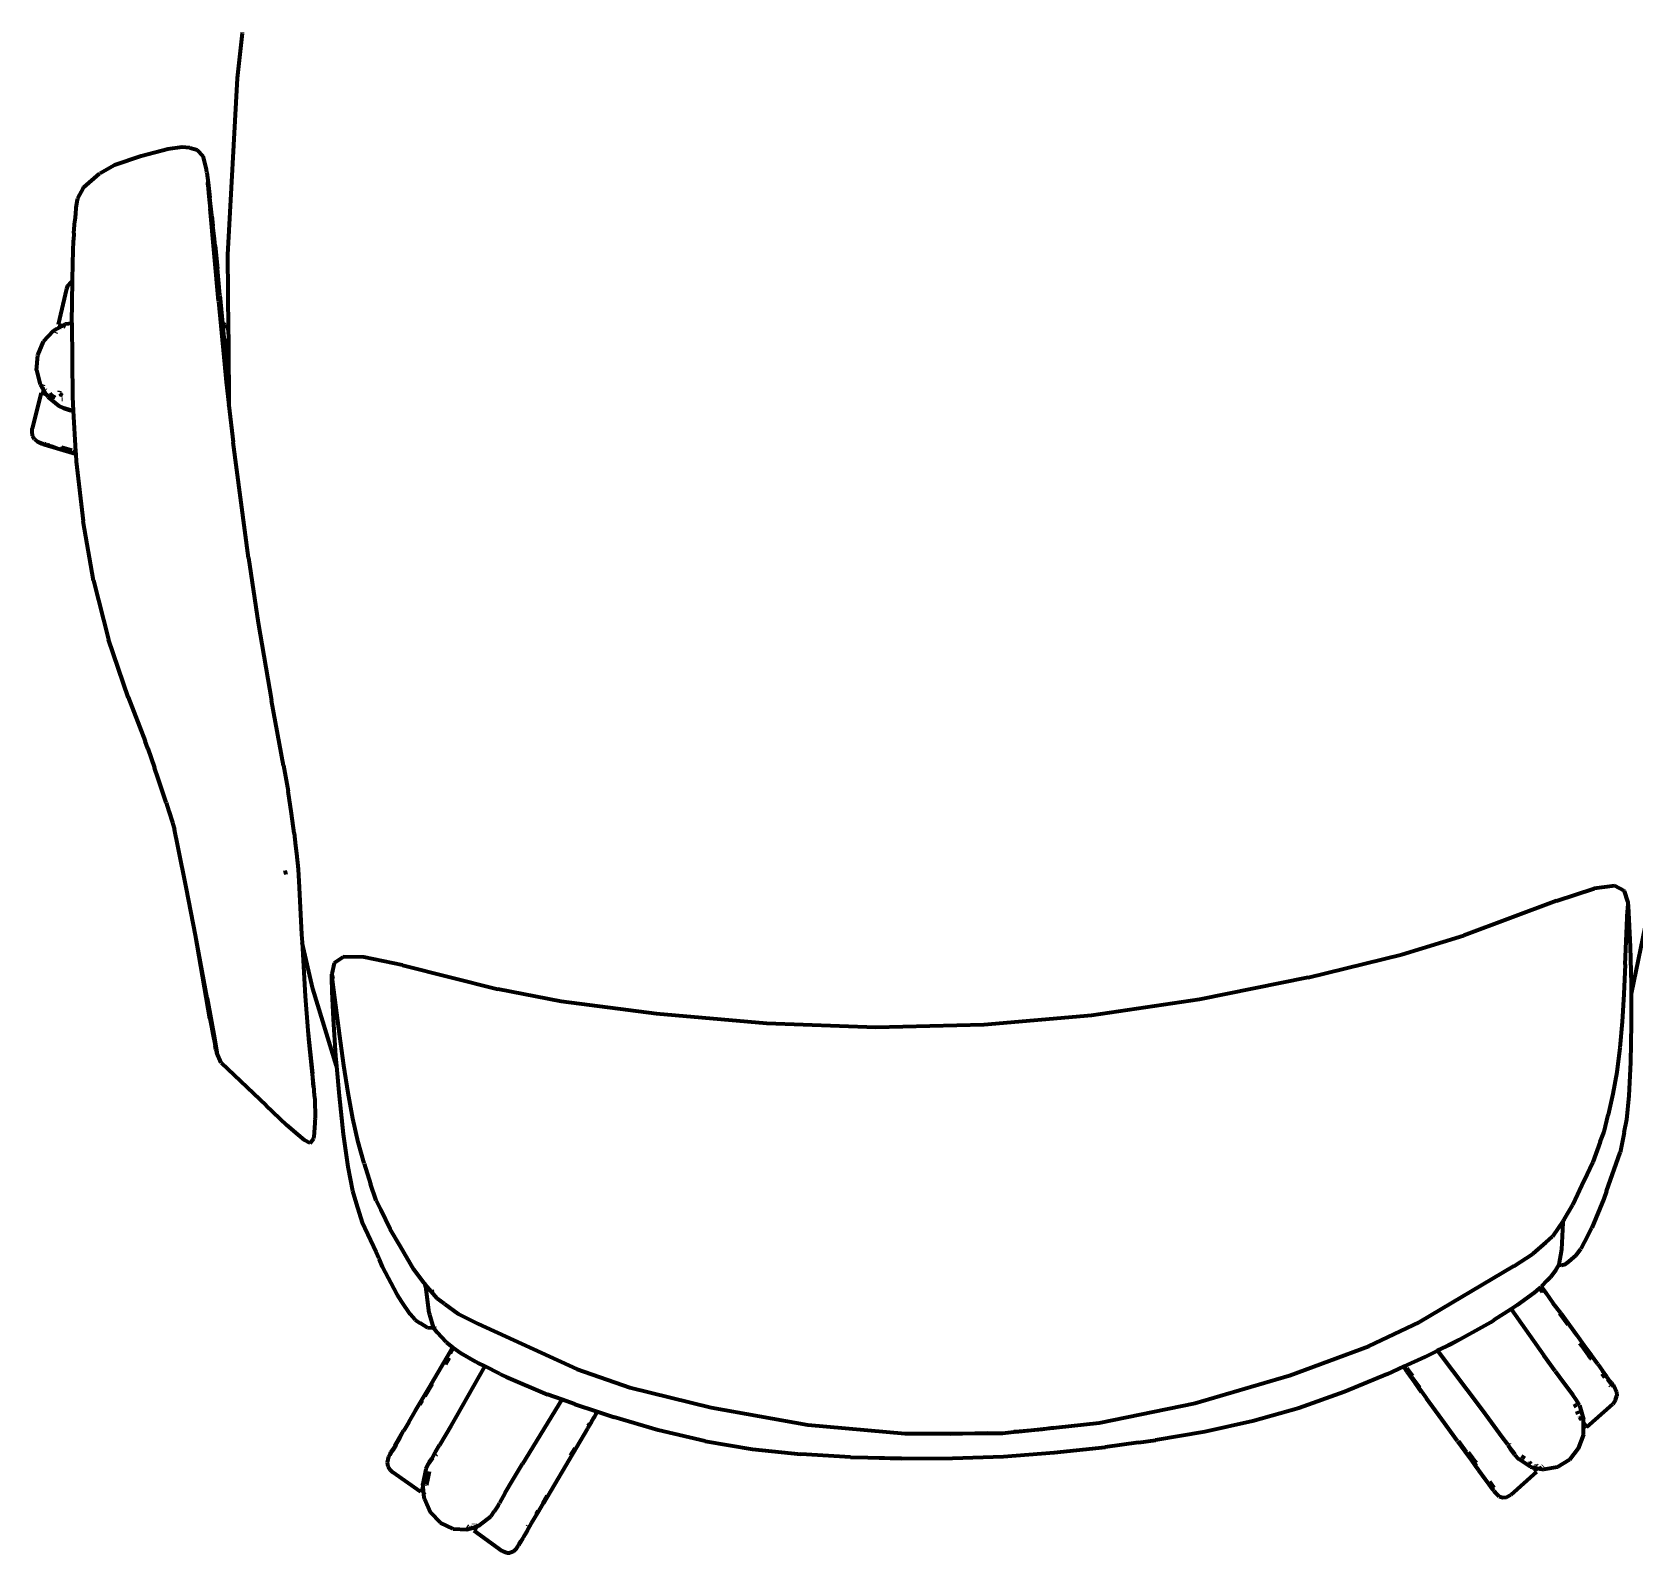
# Model space of a CAD drawing. Header units: millimetres. Extents: x 4307 to 31003, y 2809 to 20009.
# Drawn here: x 11268 to 11818, y 7918 to 8440 of the extents above; entities that cross this region are included whole.
import ezdxf

# ---------------------------------------------------------------- set-up
doc = ezdxf.new("R2010")
doc.units = ezdxf.units.MM
doc.layers.add('ProfileEdges', color=7, linetype='Continuous')

msp = doc.modelspace()

# ---------------------------------------------------------------- linework, layer by layer
at = {"layer": 'ProfileEdges', "lineweight": 211}
for p, q in [((11340.43, 8439.77), (11338.75, 8424.23)), ((11340.47, 8440.11), (11340.45, 8439.92)), ((11338.75, 8424.23), (11335.47, 8363.68)), ((11314.95, 8399.87), (11305.85, 8397.46)), ((11319.84, 8400.63), (11314.95, 8399.87)), ((11322.53, 8400.34), (11319.84, 8400.63)), ((11322.53, 8400.34), (11325.05, 8399.64)), ((11325.05, 8399.64), (11327.05, 8397.52)), ((11296.7, 8394.38), (11291.65, 8391.6)), ((11305.85, 8397.46), (11296.7, 8394.38)), ((11328.2, 8393), (11327.05, 8397.52)), ((11286.19, 8386.84), (11291.54, 8391.51)), ((11291.54, 8391.51), (11291.65, 8391.6)), ((11328.35, 8391.84), (11328.2, 8393)), ((11328.35, 8391.84), (11328.78, 8388.35)), ((11328.64, 8388.47), (11328.61, 8387.93)), ((11328.67, 8387.68), (11328.64, 8388.47)), ((11328.78, 8388.35), (11329.39, 8383.23)), ((11284.01, 8382.94), (11283.78, 8382.01)), ((11285.94, 8386.55), (11284.01, 8382.94)), ((11285.94, 8386.55), (11286.19, 8386.84)), ((11328.67, 8387.68), (11329.03, 8383.82)), ((11329.03, 8383.82), (11329.46, 8379.43)), ((11330.08, 8377.16), (11329.39, 8383.23)), ((11283.24, 8377.76), (11283.05, 8375.29)), ((11283.45, 8379.78), (11283.24, 8377.76)), ((11283.78, 8382.01), (11283.45, 8379.78)), ((11332.32, 8347.72), (11329.46, 8379.43)), ((11330.08, 8377.16), (11330.45, 8373.55)), ((11282.7, 8371.03), (11283.05, 8375.29)), ((11330.83, 8370.08), (11330.45, 8373.55)), ((11282.38, 8360.9), (11282.54, 8368.63)), ((11282.7, 8371.03), (11282.54, 8368.63)), ((11331.18, 8366.71), (11330.83, 8370.08)), ((11331.18, 8366.71), (11331.98, 8358.79)), ((11282.28, 8354.69), (11282.38, 8360.9)), ((11335.47, 8363.68), (11335.71, 8337.61)), ((11332.84, 8349.8), (11331.98, 8358.79)), ((11280.16, 8352.03), (11277.28, 8339.78)), ((11280.59, 8353), (11280.16, 8352.03)), ((11280.59, 8353), (11281.92, 8354.54)), ((11282.28, 8354.69), (11281.92, 8354.54)), ((11282.06, 8340.29), (11282.28, 8354.69)), ((11332.84, 8349.8), (11333.7, 8340.22)), ((11332.32, 8347.72), (11334.41, 8326.23)), ((11276.88, 8338.43), (11276.81, 8338.12)), ((11277.19, 8338.34), (11276.81, 8338.12)), ((11277.19, 8338.34), (11276.88, 8338.43)), ((11278.93, 8339.29), (11277.19, 8338.34)), ((11277.31, 8338.3), (11277.19, 8338.34)), ((11277.28, 8339.78), (11278.93, 8339.29)), ((11279.9, 8339.82), (11278.93, 8339.29)), ((11278.93, 8339.29), (11279.02, 8339.26)), ((11279.51, 8339.12), (11279.85, 8339.02)), ((11282.07, 8340.03), (11279.9, 8339.82)), ((11282.06, 8340.29), (11282.07, 8340.03)), ((11282.07, 8340.03), (11282.22, 8314.86)), ((11334.61, 8339.61), (11333.7, 8340.22)), ((11333.7, 8340.22), (11333.77, 8339.73)), ((11333.77, 8339.73), (11334.63, 8330.74)), ((11334.61, 8339.61), (11335.42, 8338.56)), ((11335.42, 8338.56), (11335.71, 8337.61)), ((11270.3, 8329.24), (11272.29, 8333.95)), ((11275.63, 8337.48), (11272.29, 8333.95)), ((11276.81, 8338.12), (11275.63, 8337.48)), ((11276.55, 8337.12), (11276.46, 8336.76)), ((11276.81, 8338.12), (11276.77, 8337.99)), ((11278.55, 8337.93), (11278.61, 8337.91)), ((11335.73, 8335.16), (11334.63, 8330.74)), ((11335.71, 8337.61), (11335.73, 8335.16)), ((11335.73, 8335.16), (11335.81, 8325.84)), ((11269.87, 8324.06), (11270.3, 8329.24)), ((11334.43, 8329.92), (11334.39, 8329.79)), ((11334.63, 8330.74), (11334.74, 8329.56)), ((11334.74, 8329.56), (11335.13, 8326.03)), ((11269.87, 8324.06), (11271.15, 8319.15)), ((11334.54, 8326.19), (11334.41, 8326.23)), ((11334.41, 8326.23), (11335.01, 8320.08)), ((11335.13, 8326.03), (11335.01, 8326.06)), ((11335.13, 8326.03), (11335.75, 8320.26)), ((11335.81, 8325.84), (11335.13, 8326.03)), ((11335.81, 8325.84), (11335.87, 8319.19)), ((11271.15, 8319.15), (11271.88, 8317.95)), ((11271.88, 8317.95), (11271.8, 8317.63)), ((11271.8, 8317.63), (11272.14, 8317.52)), ((11271.96, 8318.28), (11271.88, 8317.95)), ((11271.88, 8317.95), (11272.14, 8317.52)), ((11272.17, 8319.14), (11272.08, 8318.76)), ((11272.14, 8317.52), (11272.23, 8317.5)), ((11272.14, 8317.52), (11273.2, 8315.74)), ((11272.65, 8317.37), (11272.23, 8317.5)), ((11273.11, 8317.23), (11272.95, 8317.28)), ((11277.74, 8316.94), (11277.64, 8316.55)), ((11335.01, 8320.08), (11335.94, 8312.18)), ((11335.75, 8320.26), (11335.87, 8319.19)), ((11335.87, 8319.19), (11335.94, 8312.18)), ((11271.53, 8316.24), (11268.45, 8304.05)), ((11271.95, 8316.11), (11271.53, 8316.24)), ((11273.2, 8315.74), (11271.95, 8316.11)), ((11273.2, 8315.74), (11273.24, 8315.72)), ((11273.24, 8315.72), (11273.74, 8315.58)), ((11273.24, 8315.72), (11273.75, 8314.89)), ((11273.75, 8314.89), (11277.51, 8311.84)), ((11274.25, 8315.42), (11274.31, 8315.41)), ((11274.33, 8315.39), (11274.25, 8315.42)), ((11274.46, 8316.19), (11274.72, 8315.78)), ((11274.72, 8315.78), (11275.72, 8314.96)), ((11275.25, 8315.13), (11275.18, 8315.14)), ((11275.25, 8315.13), (11275.28, 8315.1)), ((11275.28, 8315.1), (11275.33, 8315.07)), ((11275.44, 8315.03), (11275.33, 8315.07)), ((11275.33, 8315.07), (11275.45, 8315.07)), ((11275.45, 8315.07), (11275.44, 8315.03)), ((11275.45, 8315.07), (11275.72, 8314.96)), ((11275.77, 8314.94), (11275.72, 8314.96)), ((11275.77, 8314.94), (11275.81, 8314.96)), ((11275.8, 8314.93), (11275.77, 8314.94)), ((11275.92, 8314.9), (11275.8, 8314.93)), ((11275.8, 8314.93), (11276.22, 8314.6)), ((11275.92, 8314.9), (11275.81, 8314.96)), ((11275.92, 8314.9), (11276.11, 8314.84)), ((11276.16, 8314.85), (11276.11, 8314.84)), ((11279.25, 8311.02), (11277.51, 8311.84)), ((11278.24, 8315.7), (11277.85, 8316.01)), ((11277.93, 8315.8), (11278.24, 8315.7)), ((11278.24, 8315.7), (11278.3, 8315.68)), ((11278.5, 8315.63), (11278.3, 8315.68)), ((11278.8, 8315.27), (11278.3, 8315.68)), ((11278.8, 8315.54), (11278.5, 8315.63)), ((11278.55, 8314.14), (11278.79, 8314.07)), ((11279.25, 8311.02), (11281.3, 8310.34)), ((11281.75, 8310.27), (11279.25, 8311.02)), ((11282.22, 8314.86), (11282.49, 8310.05)), ((11335.94, 8311.95), (11335.94, 8312.18)), ((11335.94, 8311.95), (11337.42, 8299.39)), ((11281.3, 8310.34), (11281.75, 8310.27)), ((11282.49, 8310.05), (11281.75, 8310.27)), ((11282.49, 8310.05), (11283.29, 8296.15)), ((11268.37, 8302.97), (11268.45, 8304.05)), ((11268.57, 8301.52), (11268.37, 8302.97)), ((11269.17, 8300.34), (11268.57, 8301.52)), ((11269.17, 8300.34), (11270.19, 8299.42)), ((11272.18, 8298.64), (11270.19, 8299.42)), ((11270.19, 8299.42), (11271.61, 8298.78)), ((11272.18, 8298.64), (11271.61, 8298.78)), ((11272.1, 8299.17), (11271.94, 8298.8)), ((11272.18, 8298.64), (11273.34, 8298.36)), ((11272.69, 8298.46), (11272.18, 8298.64)), ((11272.6, 8298.83), (11272.6, 8298.91)), ((11273.11, 8298.65), (11272.6, 8298.83)), ((11276.86, 8297.21), (11272.69, 8298.46)), ((11275.02, 8297.82), (11273.34, 8298.36)), ((11273.44, 8298.54), (11274.27, 8298.29)), ((11276.86, 8297.21), (11275.02, 8297.82)), ((11283.34, 8295.28), (11276.86, 8297.21)), ((11278.18, 8297.12), (11278.11, 8297.14)), ((11281.43, 8296.15), (11278.18, 8297.12)), ((11282.09, 8296.5), (11278.62, 8297.54)), ((11282.31, 8296.44), (11282.75, 8296.31)), ((11282.79, 8296.3), (11282.75, 8296.31)), ((11283.29, 8296.15), (11282.79, 8296.3)), ((11283.29, 8296.15), (11283.34, 8295.28)), ((11283.34, 8295.28), (11283.48, 8292.72)), ((11342.66, 8259.7), (11337.42, 8299.39)), ((11283.48, 8292.72), (11285.89, 8272.25)), ((11289.5, 8251.84), (11285.89, 8272.25)), ((11342.66, 8259.7), (11345.96, 8237.35)), ((11289.5, 8251.84), (11294.56, 8231.66)), ((11345.96, 8237.35), (11350.58, 8210.69)), ((11301.31, 8211.85), (11294.56, 8231.66)), ((11301.31, 8211.85), (11307.18, 8196.69)), ((11354.64, 8188.39), (11350.58, 8210.69)), ((11308.07, 8194.22), (11307.18, 8196.69)), ((11308.07, 8194.22), (11310.42, 8187.56)), ((11311.68, 8183.86), (11310.42, 8187.56)), ((11354.64, 8188.39), (11356.21, 8179.59)), ((11313.39, 8178.75), (11311.68, 8183.86)), ((11357.36, 8171.9), (11356.21, 8179.59)), ((11314.42, 8175.62), (11313.39, 8178.75)), ((11314.42, 8175.62), (11315.34, 8172.71)), ((11315.34, 8172.71), (11316.55, 8168.78)), ((11316.55, 8168.78), (11317.24, 8166.44)), ((11358.28, 8165.19), (11357.36, 8171.9)), ((11318.43, 8160.78), (11317.24, 8166.44)), ((11358.28, 8165.19), (11358.82, 8160.8)), ((11321.38, 8146.04), (11318.43, 8160.78)), ((11358.82, 8160.8), (11359.13, 8158.18)), ((11359.13, 8158.18), (11359.72, 8152.78)), ((11355.53, 8150.92), (11355.21, 8152.3)), ((11359.72, 8152.78), (11360.07, 8146.55)), ((11324.48, 8130.1), (11321.38, 8146.04)), ((11360.07, 8146.55), (11360.87, 8130.33)), ((11791.47, 8141.92), (11804.44, 8146.18)), ((11811.53, 8147.08), (11804.44, 8146.18)), ((11814.71, 8145.34), (11811.53, 8147.08)), ((11791.47, 8141.92), (11759.67, 8130.05)), ((11814.8, 8145.18), (11814.71, 8145.34)), ((11815.93, 8141.66), (11814.8, 8145.18)), ((11815.93, 8141.66), (11815.79, 8138.68)), ((11816.02, 8141.47), (11815.93, 8141.66)), ((11816.17, 8140.14), (11816.02, 8141.47)), ((11815.06, 8120.01), (11815.79, 8138.68)), ((11816.43, 8135.68), (11816.17, 8140.14)), ((11816.85, 8126.13), (11816.43, 8135.68)), ((11817.2, 8109.96), (11822.8, 8137.21)), ((11325.08, 8127.01), (11324.48, 8130.1)), ((11329.43, 8101.56), (11324.48, 8130.1)), ((11360.87, 8130.33), (11361.03, 8127.56)), ((11738.42, 8123.49), (11759.67, 8130.05)), ((11328.5, 8108.52), (11325.08, 8127.01)), ((11364.77, 8111.66), (11361.03, 8127.56)), ((11361.03, 8127.56), (11362.09, 8109.22)), ((11817.19, 8113.47), (11816.85, 8126.13)), ((11372.01, 8120.48), (11371.21, 8116.86)), ((11372.08, 8120.66), (11372.01, 8120.48)), ((11372.08, 8120.66), (11375.09, 8122.74)), ((11382.23, 8122.63), (11375.09, 8122.74)), ((11395.52, 8119.84), (11382.23, 8122.63)), ((11395.52, 8119.84), (11428.24, 8111.57)), ((11706.29, 8115.59), (11738.42, 8123.49)), ((11815.06, 8120.01), (11814.61, 8109.92)), ((11371.14, 8116.66), (11371.1, 8115.32)), ((11371.1, 8115.32), (11371.25, 8110.85)), ((11371.21, 8116.86), (11371.14, 8116.66)), ((11371.7, 8115.14), (11371.21, 8116.86)), ((11371.62, 8113.91), (11371.21, 8116.86)), ((11374.04, 8095.42), (11371.62, 8113.91)), ((11706.29, 8115.59), (11668.93, 8108.07)), ((11817.2, 8109.96), (11817.19, 8113.47)), ((11328.5, 8108.52), (11330.97, 8094.77)), ((11362.09, 8109.22), (11363.04, 8097.39)), ((11372.82, 8085.18), (11364.77, 8111.66)), ((11371.25, 8110.85), (11371.71, 8101.3)), ((11449.98, 8107.4), (11428.24, 8111.57)), ((11482.66, 8103.12), (11449.98, 8107.4)), ((11668.93, 8108.07), (11631.88, 8102.61)), ((11814.61, 8109.92), (11814.03, 8100.36)), ((11817.24, 8099.72), (11817.2, 8109.96)), ((11520.52, 8099.79), (11482.66, 8103.12)), ((11631.88, 8102.61), (11594.93, 8099.37)), ((11329.43, 8101.56), (11329.91, 8098.72)), ((11329.91, 8098.72), (11330.4, 8096.2)), ((11363.04, 8097.39), (11363.35, 8093.44)), ((11363.04, 8097.39), (11364.6, 8082.52)), ((11371.71, 8101.3), (11372.52, 8088.67)), ((11557.88, 8098.49), (11520.52, 8099.79)), ((11594.93, 8099.37), (11557.88, 8098.49)), ((11814.03, 8100.36), (11813.24, 8091.42)), ((11816.99, 8086.42), (11817.24, 8099.72)), ((11330.4, 8096.2), (11331.21, 8092.23)), ((11330.97, 8094.77), (11331.81, 8090.01)), ((11331.49, 8090.93), (11331.21, 8092.23)), ((11331.49, 8090.93), (11331.8, 8089.72)), ((11363.35, 8093.44), (11364.85, 8079.09)), ((11375.41, 8085.43), (11374.04, 8095.42)), ((11813.24, 8091.42), (11812.19, 8083.15)), ((11333.31, 8086.36), (11331.8, 8089.72)), ((11333.31, 8086.36), (11348.75, 8071.67)), ((11372.52, 8088.67), (11372.82, 8085.18)), ((11376.86, 8075.97), (11375.41, 8085.43)), ((11816.4, 8075.14), (11816.99, 8086.42)), ((11364.74, 8081.04), (11364.6, 8082.52)), ((11365, 8077.92), (11364.74, 8081.04)), ((11372.82, 8085.18), (11373.72, 8074.98)), ((11812.19, 8083.15), (11810.83, 8075.62)), ((11364.85, 8079.09), (11364.85, 8079.04)), ((11364.85, 8079.04), (11365, 8077.92)), ((11364.91, 8076.87), (11365.09, 8076.59)), ((11365, 8077.92), (11365.06, 8077.22)), ((11365.06, 8077.22), (11365.07, 8077.1)), ((11365.07, 8077.1), (11365.09, 8076.59)), ((11365.09, 8076.59), (11365.32, 8074.14)), ((11373.72, 8074.98), (11375.18, 8061.78)), ((11378.45, 8067.17), (11376.86, 8075.97)), ((11810.83, 8075.62), (11809.23, 8068.52)), ((11815.61, 8066.82), (11816.4, 8075.14)), ((11355.85, 8064.95), (11348.75, 8071.67)), ((11365.32, 8074.14), (11365.36, 8074.05)), ((11365.36, 8074.05), (11365.49, 8067.18)), ((11359.67, 8061.57), (11355.85, 8064.95)), ((11365.39, 8065.69), (11365.07, 8060.77)), ((11365.46, 8066.88), (11365.39, 8065.69)), ((11365.49, 8067.18), (11365.46, 8066.88)), ((11380.25, 8059.06), (11378.45, 8067.17)), ((11807.78, 8062.61), (11809.23, 8068.52)), ((11814.73, 8062.39), (11815.61, 8066.82)), ((11361.84, 8059.75), (11359.67, 8061.57)), ((11363.75, 8058.7), (11361.84, 8059.75)), ((11363.75, 8058.7), (11365.08, 8060.33)), ((11365.08, 8060.33), (11365.07, 8060.77)), ((11375.18, 8061.78), (11376.78, 8050.62)), ((11382.29, 8051.72), (11380.25, 8059.06)), ((11806.5, 8059.17), (11803.93, 8052.24)), ((11806.5, 8059.17), (11807.78, 8062.61)), ((11814.73, 8062.39), (11813.28, 8055.58)), ((11808.59, 8042.29), (11813.28, 8055.58)), ((11376.78, 8050.62), (11378.33, 8042.43)), ((11382.29, 8051.72), (11384.53, 8044.83)), ((11801, 8045.89), (11803.93, 8052.24)), ((11378.33, 8042.43), (11379.61, 8038.12)), ((11386.5, 8039.12), (11384.53, 8044.83)), ((11801, 8045.89), (11797.07, 8037.61)), ((11808.59, 8042.29), (11807.69, 8039.61)), ((11379.61, 8038.12), (11381.67, 8031.51)), ((11386.5, 8039.12), (11388.09, 8035.83)), ((11391.28, 8029.23), (11388.09, 8035.83)), ((11794.05, 8032.55), (11797.07, 8037.61)), ((11807.69, 8039.61), (11803.6, 8029.65)), ((11386.4, 8021.37), (11381.67, 8031.51)), ((11793.71, 8032.05), (11790.12, 8026.74)), ((11793.3, 8022.19), (11793.71, 8031.37)), ((11794.05, 8032.55), (11793.71, 8032.05)), ((11793.71, 8031.37), (11793.71, 8032.05)), ((11394.77, 8023.23), (11391.28, 8029.23)), ((11787.78, 8024.61), (11790.12, 8026.74)), ((11802.28, 8027), (11799.81, 8022.51)), ((11802.28, 8027), (11803.6, 8029.65)), ((11386.4, 8021.37), (11387.34, 8019.25)), ((11387.34, 8019.25), (11387.54, 8018.81)), ((11399.43, 8015.43), (11394.77, 8023.23)), ((11776.85, 8016.5), (11783.34, 8020.75)), ((11787.78, 8024.61), (11783.34, 8020.75)), ((11792.39, 8017.1), (11793.3, 8022.19)), ((11796.63, 8018.97), (11798.19, 8020.34)), ((11798.19, 8020.34), (11799.81, 8022.51)), ((11388.68, 8016.24), (11387.54, 8018.81)), ((11393.66, 8006.78), (11388.68, 8016.24)), ((11402.9, 8010.74), (11399.43, 8015.43)), ((11776.85, 8016.5), (11744.5, 7997.34)), ((11791.19, 8015.13), (11789.44, 8012.77)), ((11791.19, 8015.13), (11792.23, 8016.87)), ((11792.23, 8016.87), (11792.19, 8016.88)), ((11792.23, 8016.87), (11792.39, 8017.1)), ((11792.25, 8016.87), (11792.23, 8016.87)), ((11792.6, 8016.83), (11792.25, 8016.87)), ((11793.15, 8016.71), (11792.6, 8016.83)), ((11794.31, 8017.09), (11793.15, 8016.71)), ((11794.31, 8017.09), (11795.68, 8018.08)), ((11795.68, 8018.08), (11796.63, 8018.97)), ((11403.27, 8010.35), (11402.9, 8010.74)), ((11403.27, 8010.35), (11403.26, 8010.46)), ((11403.28, 8010.28), (11403.27, 8010.35)), ((11403.35, 8009.6), (11403.28, 8010.28)), ((11407.34, 8005.39), (11403.28, 8010.28)), ((11403.35, 8009.6), (11404.58, 8000.51)), ((11405.78, 8007.77), (11405.72, 8008.37)), ((11783.84, 8007.36), (11785.67, 8008.96)), ((11785.67, 8008.96), (11786.05, 8009.3)), ((11785.67, 8008.96), (11786.56, 8007.74)), ((11786.05, 8009.3), (11786.24, 8009.49)), ((11787.21, 8007.71), (11786.05, 8009.3)), ((11786.24, 8009.49), (11786.37, 8009.57)), ((11786.24, 8009.49), (11787.82, 8007.34)), ((11788.31, 8011.55), (11786.37, 8009.57)), ((11788.31, 8011.55), (11789.44, 8012.77)), ((11395.22, 8004.29), (11393.66, 8006.78)), ((11398.08, 8000.1), (11395.22, 8004.29)), ((11409.86, 8003.54), (11407.34, 8005.39)), ((11409.86, 8003.54), (11414.63, 8000.19)), ((11777.99, 8003.14), (11775.92, 8001.81)), ((11783.84, 8007.36), (11777.99, 8003.14)), ((11787.82, 8007.34), (11790.38, 8003.72)), ((11792.92, 8000.34), (11790.38, 8003.72)), ((11399.89, 7998.13), (11398.08, 8000.1)), ((11399.89, 7998.13), (11401.57, 7996.94)), ((11404.58, 8000.51), (11404.7, 7999.92)), ((11404.7, 7999.92), (11405.96, 7995.54)), ((11414.63, 8000.19), (11421.47, 7996.68)), ((11727.1, 7989.06), (11744.5, 7997.34)), ((11755.37, 7989.76), (11768.98, 7997.35)), ((11768.98, 7997.35), (11769.97, 7997.97)), ((11775.92, 8001.81), (11769.97, 7997.97)), ((11775.92, 8001.81), (11787.11, 7985.85)), ((11795.42, 7996.44), (11792.59, 8000.33)), ((11792.92, 8000.34), (11798.34, 7992.9)), ((11404.04, 7995.33), (11401.57, 7996.94)), ((11405.77, 7995.25), (11404.04, 7995.33)), ((11406.11, 7995.34), (11405.77, 7995.25)), ((11406.11, 7995.34), (11405.96, 7995.54)), ((11406.18, 7995.34), (11406.11, 7995.34)), ((11407.33, 7993.72), (11406.11, 7995.34)), ((11407.07, 7995.21), (11406.93, 7995.23)), ((11410.52, 7990.48), (11407.33, 7993.72)), ((11421.47, 7996.68), (11455.4, 7981.22)), ((11798.34, 7992.9), (11800.8, 7989.44)), ((11404.59, 7974.81), (11412.76, 7988.66)), ((11410.52, 7990.48), (11412.63, 7988.73)), ((11411.92, 7986.71), (11412.97, 7988.49)), ((11412.63, 7988.73), (11412.76, 7988.66)), ((11412.76, 7988.66), (11412.97, 7988.49)), ((11412.97, 7988.49), (11415.35, 7986.81)), ((11415.35, 7986.81), (11420.52, 7983.85)), ((11699.88, 7979.02), (11727.1, 7989.06)), ((11746.37, 7985.39), (11749.81, 7987.15)), ((11749.81, 7987.15), (11750.63, 7987.53)), ((11750.63, 7987.53), (11758.1, 7991.39)), ((11750.63, 7987.53), (11755.37, 7989.76)), ((11766.1, 7967.1), (11750.63, 7987.53)), ((11799.39, 7990.14), (11800.13, 7989.13)), ((11800.22, 7989.01), (11800.13, 7989.13)), ((11800.22, 7989.01), (11802.48, 7985.91)), ((11800.8, 7989.44), (11803.44, 7985.9)), ((11409.7, 7982.95), (11410.37, 7984.07)), ((11411.51, 7985.03), (11410.27, 7982.93)), ((11410.37, 7984.07), (11410.49, 7984.28)), ((11423.73, 7982.17), (11414.05, 7965.05)), ((11420.52, 7983.85), (11420.55, 7983.84)), ((11420.55, 7983.84), (11421.55, 7983.26)), ((11423.73, 7982.17), (11421.55, 7983.26)), ((11428.93, 7979.56), (11423.73, 7982.17)), ((11455.4, 7981.22), (11473.47, 7974.92)), ((11739, 7982.04), (11733.38, 7979.48)), ((11739.03, 7982.05), (11739, 7982.04)), ((11739, 7982.04), (11739.55, 7981.12)), ((11746.37, 7985.39), (11739.03, 7982.05)), ((11739.03, 7982.05), (11739.55, 7981.12)), ((11739.55, 7981.12), (11739.69, 7981.18)), ((11739.55, 7981.12), (11739.78, 7980.8)), ((11739.83, 7980.77), (11739.78, 7980.8)), ((11739.83, 7980.77), (11740.1, 7980.32)), ((11740.05, 7981.35), (11740.24, 7981.44)), ((11740.24, 7981.44), (11740.47, 7981.12)), ((11740.5, 7981.08), (11740.29, 7980.92)), ((11740.5, 7981.08), (11740.47, 7981.12)), ((11742.16, 7978.8), (11740.5, 7981.08)), ((11791.02, 7980.48), (11787.11, 7985.85)), ((11802.61, 7985.73), (11802.48, 7985.91)), ((11803.3, 7984.79), (11802.61, 7985.73)), ((11803.3, 7984.79), (11803.32, 7984.75)), ((11803.45, 7984.57), (11803.32, 7984.75)), ((11805.67, 7982.84), (11803.44, 7985.9)), ((11805.67, 7982.84), (11807.3, 7980.57)), ((11405.68, 7976.12), (11403.18, 7971.88)), ((11428.93, 7979.56), (11430, 7979.01)), ((11431.05, 7978.5), (11430, 7979.01)), ((11431.05, 7978.5), (11445.27, 7972.47)), ((11667.49, 7969.51), (11699.88, 7979.02)), ((11733.38, 7979.48), (11718.7, 7973.42)), ((11740.1, 7980.32), (11742.81, 7976.6)), ((11741.79, 7978.45), (11744.43, 7974.84)), ((11742.81, 7976.6), (11744.57, 7974.27)), ((11745.2, 7973.32), (11742.81, 7976.6)), ((11791.02, 7980.48), (11793.89, 7976.57)), ((11793.89, 7976.57), (11797.11, 7972.35)), ((11807.92, 7978.45), (11807.1, 7979.57)), ((11808.72, 7978.51), (11807.3, 7980.57)), ((11808.11, 7978.18), (11807.92, 7978.45)), ((11809.89, 7976.96), (11808.72, 7978.51)), ((11809.77, 7976.76), (11809.13, 7977.64)), ((11810.19, 7976.11), (11809.77, 7976.76)), ((11809.89, 7976.96), (11810.32, 7976.48)), ((11810.19, 7976.11), (11809.92, 7975.7)), ((11810.17, 7975.36), (11809.94, 7975.67)), ((11810.81, 7975.71), (11810.17, 7975.36)), ((11810.32, 7976.48), (11810.68, 7975.95)), ((11810.68, 7975.95), (11811.02, 7975.51)), ((11810.81, 7975.71), (11811.02, 7975.51)), ((11811.02, 7975.51), (11811.26, 7975.18)), ((11399.89, 7966.73), (11404.59, 7974.81)), ((11401.5, 7969.03), (11402.33, 7970.44)), ((11450.16, 7970.72), (11436.66, 7948.73)), ((11450.16, 7970.72), (11445.27, 7972.47)), ((11450.21, 7970.8), (11450.16, 7970.72)), ((11454.63, 7969.11), (11450.16, 7970.72)), ((11473.47, 7974.92), (11501.46, 7967.96)), ((11718.7, 7973.42), (11703.05, 7967.82)), ((11744.57, 7974.27), (11746.84, 7971.15)), ((11752.07, 7963.9), (11746.84, 7971.15)), ((11798.33, 7970.57), (11797.11, 7972.35)), ((11799.31, 7968.78), (11798.33, 7970.57)), ((11811.77, 7970.66), (11810.78, 7969.19)), ((11811.26, 7975.18), (11812.05, 7973.36)), ((11811.77, 7970.66), (11812.15, 7971.98)), ((11812.05, 7973.36), (11812.15, 7971.98)), ((11397.69, 7963.01), (11399.89, 7966.73)), ((11414.05, 7965.05), (11412.14, 7961.79)), ((11454.63, 7969.11), (11462.29, 7966.59)), ((11460.32, 7963.07), (11461.33, 7964.77)), ((11461.33, 7964.77), (11460.95, 7964.24)), ((11461.33, 7964.77), (11461.94, 7965.81)), ((11461.75, 7965.6), (11461.5, 7965.7)), ((11461.93, 7965.96), (11461.75, 7965.6)), ((11461.94, 7965.81), (11462.29, 7966.59)), ((11462.29, 7966.59), (11468.09, 7964.69)), ((11483.24, 7960.29), (11468.09, 7964.69)), ((11501.46, 7967.96), (11534.54, 7962.1)), ((11634.58, 7962.79), (11667.49, 7969.51)), ((11703.05, 7967.82), (11687.15, 7963.3)), ((11768.31, 7964.1), (11766.1, 7967.1)), ((11798.1, 7968.23), (11797.6, 7969.11)), ((11798.18, 7967.97), (11798.1, 7968.23)), ((11798.88, 7965.71), (11798.57, 7966.71)), ((11799.31, 7968.78), (11800.78, 7964.01)), ((11799.35, 7964.76), (11799.41, 7964.65)), ((11799.44, 7964.59), (11799.41, 7964.65)), ((11799.45, 7964.63), (11799.41, 7964.65)), ((11799.42, 7964.62), (11799.44, 7964.59)), ((11799.44, 7964.59), (11799.45, 7964.63)), ((11799.44, 7964.59), (11800, 7963.82)), ((11799.99, 7963.84), (11799.44, 7964.59)), ((11801.87, 7961.31), (11810.78, 7969.19)), ((11392.82, 7954.84), (11395.85, 7959.98)), ((11394.54, 7957.58), (11395.85, 7959.98)), ((11396.25, 7960.67), (11395.85, 7959.98)), ((11397.69, 7963.01), (11396.25, 7960.67)), ((11412.14, 7961.79), (11408.15, 7955.06)), ((11458.96, 7960.77), (11443.89, 7935.21)), ((11459, 7960.91), (11458.96, 7960.77)), ((11460.32, 7963.07), (11459, 7960.91)), ((11459.22, 7961.73), (11459.72, 7962.57)), ((11460.32, 7963.07), (11460.95, 7964.24)), ((11499.32, 7956.46), (11483.24, 7960.29)), ((11534.54, 7962.1), (11567.9, 7959.07)), ((11567.9, 7959.07), (11582.68, 7959.12)), ((11582.68, 7959.12), (11596.15, 7959.18)), ((11582.68, 7959.12), (11583.73, 7959.02)), ((11587.62, 7958.94), (11583.73, 7959.02)), ((11596.15, 7959.18), (11587.62, 7958.94)), ((11596.15, 7959.18), (11601.32, 7959.2)), ((11601.32, 7959.2), (11605.29, 7959.62)), ((11605.86, 7959.65), (11605.29, 7959.62)), ((11605.86, 7959.65), (11619.83, 7961.19)), ((11614.97, 7960.51), (11605.86, 7959.65)), ((11618.84, 7960.98), (11614.97, 7960.51)), ((11618.84, 7960.98), (11619.83, 7961.19)), ((11619.83, 7961.19), (11634.58, 7962.79)), ((11670.81, 7959.68), (11653.88, 7956.83)), ((11687.15, 7963.3), (11670.81, 7959.68)), ((11757.5, 7956.46), (11752.07, 7963.9)), ((11772.86, 7957.81), (11768.31, 7964.1)), ((11800.69, 7958.8), (11798.89, 7953.98)), ((11800.72, 7960.27), (11800.51, 7960.08)), ((11800.53, 7960.83), (11800.72, 7960.57)), ((11800.61, 7962.99), (11800.72, 7962.83)), ((11800.69, 7958.8), (11800.72, 7960.27)), ((11800.72, 7962.83), (11800.78, 7964.01)), ((11800.76, 7962.78), (11800.72, 7962.83)), ((11800.72, 7960.57), (11800.76, 7962.78)), ((11800.85, 7960.39), (11800.72, 7960.57)), ((11800.72, 7960.27), (11800.72, 7960.57)), ((11800.85, 7960.39), (11800.72, 7960.27)), ((11801.59, 7961.69), (11800.76, 7962.78)), ((11801.59, 7961.69), (11801.87, 7961.31)), ((11392.19, 7953.62), (11391.49, 7952.23)), ((11391.54, 7952.62), (11392.19, 7953.62)), ((11392.6, 7954.41), (11391.81, 7953.13)), ((11392.33, 7953.47), (11391.97, 7952.79)), ((11392.19, 7953.62), (11392.24, 7953.69)), ((11392.6, 7954.41), (11392.24, 7953.69)), ((11393.33, 7955.18), (11392.33, 7953.47)), ((11392.82, 7954.84), (11392.6, 7954.41)), ((11393.16, 7955.33), (11392.82, 7954.84)), ((11394.54, 7957.58), (11393.16, 7955.33)), ((11406.75, 7952.52), (11408.15, 7955.06)), ((11453.19, 7951.5), (11454.73, 7954.11)), ((11499.32, 7956.46), (11515.56, 7953.73)), ((11515.56, 7953.73), (11532.14, 7951.95)), ((11619.15, 7952.56), (11636.56, 7954.45)), ((11648.05, 7956.03), (11636.56, 7954.45)), ((11648.05, 7956.03), (11653.85, 7956.79)), ((11653.88, 7956.83), (11653.85, 7956.79)), ((11757.5, 7956.46), (11760.03, 7953.07)), ((11757.79, 7956.51), (11760.5, 7952.8)), ((11774.77, 7955.36), (11772.86, 7957.81)), ((11774.77, 7955.36), (11775.09, 7954.86)), ((11775.27, 7954.54), (11775.09, 7954.86)), ((11775.74, 7953.71), (11775.27, 7954.54)), ((11777.25, 7951.84), (11775.27, 7954.54)), ((11775.35, 7955.54), (11775.29, 7955.71)), ((11777.22, 7951.74), (11775.74, 7953.71)), ((11798.89, 7953.98), (11795.9, 7950.02)), ((11390.32, 7949.14), (11390.75, 7951.24)), ((11390.58, 7947.81), (11390.32, 7949.14)), ((11391.31, 7946.58), (11390.58, 7947.81)), ((11390.75, 7951.24), (11391.34, 7952.28)), ((11391.34, 7952.28), (11391.49, 7952.58)), ((11391.34, 7952.28), (11391.49, 7952.23)), ((11391.49, 7952.23), (11391.38, 7952.03)), ((11391.49, 7952.58), (11391.54, 7952.62)), ((11391.49, 7952.23), (11391.97, 7952.07)), ((11391.54, 7952.62), (11391.81, 7953.13)), ((11391.97, 7952.79), (11392.13, 7952.58)), ((11404.27, 7948.6), (11403.49, 7946.85)), ((11404.69, 7949.25), (11404.27, 7948.6)), ((11405.74, 7950.68), (11404.31, 7948.6)), ((11404.69, 7949.25), (11404.31, 7948.6)), ((11404.69, 7949.25), (11405.52, 7950.55)), ((11406.29, 7951.8), (11405.52, 7950.55)), ((11405.52, 7950.55), (11405.74, 7950.68)), ((11405.74, 7950.68), (11405.77, 7950.74)), ((11406.29, 7951.8), (11406.75, 7952.52)), ((11406.93, 7951.68), (11407.02, 7951.76)), ((11407.13, 7951.95), (11407.03, 7951.86)), ((11433.25, 7942.96), (11436.66, 7948.73)), ((11549.24, 7951), (11532.14, 7951.95)), ((11549.24, 7951), (11549.27, 7950.96)), ((11549.27, 7950.96), (11555.11, 7950.85)), ((11555.11, 7950.85), (11566.7, 7950.63)), ((11555.11, 7950.85), (11566.69, 7950.56)), ((11566.69, 7950.56), (11584.18, 7950.61)), ((11584.18, 7950.61), (11601.68, 7951.25)), ((11601.68, 7951.25), (11619.15, 7952.56)), ((11762.45, 7949.82), (11760.03, 7953.07)), ((11761.2, 7952.7), (11762.79, 7950.51)), ((11763.7, 7947.99), (11762.45, 7949.82)), ((11762.79, 7950.51), (11762.92, 7950.33)), ((11762.92, 7950.33), (11763.64, 7949.35)), ((11763.97, 7948.03), (11763, 7949.37)), ((11763.64, 7949.35), (11763.85, 7949.06)), ((11764.61, 7946.75), (11763.7, 7947.99)), ((11763.89, 7949), (11763.85, 7949.06)), ((11777.22, 7951.74), (11778.48, 7950.38)), ((11778.6, 7950.31), (11778.48, 7950.38)), ((11782.5, 7947.7), (11778.6, 7950.31)), ((11779.49, 7951.4), (11780.58, 7950.67)), ((11782.24, 7949.33), (11782.26, 7949.3)), ((11782.82, 7948.53), (11782.26, 7949.3)), ((11784.6, 7948.35), (11784.56, 7948.4)), ((11784.6, 7948.35), (11784.6, 7948.4)), ((11784.84, 7948.03), (11784.6, 7948.35)), ((11786.91, 7947.94), (11786.79, 7947.84)), ((11795.9, 7950.02), (11791.78, 7947.5)), ((11391.31, 7946.58), (11392.01, 7945.84)), ((11401.65, 7939.02), (11392.01, 7945.84)), ((11403.49, 7946.85), (11402.43, 7941.79)), ((11403.75, 7942.61), (11404.04, 7943.06)), ((11404.04, 7943.06), (11403.75, 7941.71)), ((11403.75, 7942.61), (11403.75, 7942.57)), ((11404.04, 7943.06), (11404.08, 7943.13)), ((11404.68, 7946.1), (11404.08, 7943.13)), ((11404.08, 7943.13), (11404.27, 7943.45)), ((11404.27, 7943.45), (11404.27, 7943.49)), ((11430.77, 7938.73), (11433.25, 7942.96)), ((11764.61, 7946.75), (11764.73, 7946.58)), ((11764.83, 7946.4), (11764.73, 7946.58)), ((11767.04, 7943.45), (11764.83, 7946.4)), ((11768.32, 7941.62), (11767.04, 7943.45)), ((11770, 7940.63), (11768.57, 7942.59)), ((11784.65, 7945.96), (11775.81, 7937.99)), ((11782.5, 7947.7), (11783.59, 7947.46)), ((11783.39, 7947.74), (11783.56, 7947.52)), ((11783.59, 7947.46), (11783.56, 7947.52)), ((11783.62, 7947.43), (11783.59, 7947.46)), ((11783.97, 7946.92), (11783.62, 7947.43)), ((11783.62, 7947.43), (11785.56, 7947.04)), ((11783.97, 7946.92), (11784.37, 7946.4)), ((11784.65, 7945.96), (11784.37, 7946.4)), ((11785.15, 7947.59), (11785.41, 7947.24)), ((11785.56, 7947.04), (11785.41, 7947.24)), ((11785.69, 7946.86), (11785.56, 7947.04)), ((11785.56, 7947.04), (11785.82, 7946.98)), ((11785.82, 7946.98), (11785.69, 7946.86)), ((11786.39, 7947.48), (11785.82, 7946.98)), ((11785.82, 7946.98), (11787.13, 7946.7)), ((11791.78, 7947.5), (11787.13, 7946.7)), ((11401.65, 7939.02), (11402.17, 7939.93)), ((11402.57, 7940.57), (11402.17, 7939.93)), ((11402.6, 7940.62), (11402.43, 7941.79)), ((11402.57, 7940.57), (11402.6, 7940.62)), ((11402.8, 7938.37), (11402.57, 7940.57)), ((11402.69, 7940.77), (11402.6, 7940.62)), ((11402.8, 7938.37), (11402.69, 7938.18)), ((11402.69, 7938.18), (11402.84, 7938.08)), ((11402.84, 7938.08), (11402.8, 7938.37)), ((11403, 7936.62), (11402.84, 7938.08)), ((11402.92, 7938.56), (11402.87, 7938.48)), ((11402.93, 7938.01), (11402.98, 7937.98)), ((11403.75, 7941.71), (11403.81, 7941.22)), ((11430.77, 7938.73), (11428.76, 7935.13)), ((11445.02, 7937.65), (11443.52, 7935.1)), ((11769.47, 7940.03), (11768.32, 7941.62)), ((11769.13, 7940.59), (11769.81, 7939.65)), ((11769.34, 7940.68), (11769.14, 7940.95)), ((11769.34, 7940.68), (11769.67, 7940.26)), ((11769.81, 7939.65), (11769.47, 7940.03)), ((11769.81, 7939.65), (11769.84, 7939.61)), ((11769.84, 7939.61), (11769.88, 7939.59)), ((11769.92, 7939.55), (11769.88, 7939.59)), ((11769.92, 7939.55), (11769.92, 7939.52)), ((11769.92, 7939.52), (11769.97, 7939.43)), ((11769.97, 7939.43), (11770.04, 7939.38)), ((11770.13, 7940.44), (11770, 7940.63)), ((11770.04, 7939.38), (11770.06, 7939.34)), ((11770.06, 7939.27), (11770.06, 7939.34)), ((11770.06, 7939.34), (11770.09, 7939.32)), ((11770.09, 7939.32), (11770.06, 7939.27)), ((11770.53, 7938.67), (11770.06, 7939.27)), ((11770.12, 7939.38), (11770.09, 7939.32)), ((11770.09, 7939.32), (11770.8, 7938.49)), ((11770.09, 7939.32), (11770.53, 7938.67)), ((11770.53, 7938.67), (11771.85, 7937.49)), ((11771.85, 7937.49), (11773.05, 7937.1)), ((11773.05, 7937.1), (11774.3, 7937.22)), ((11774.3, 7937.22), (11775.81, 7937.99)), ((11405.13, 7931.97), (11403, 7936.62)), ((11408.56, 7928.41), (11405.13, 7931.97)), ((11425.86, 7930.72), (11426.95, 7932.3)), ((11428.29, 7934.33), (11426.95, 7932.3)), ((11428.29, 7934.33), (11428.76, 7935.13)), ((11439.8, 7928.27), (11441.88, 7931.9)), ((11441.32, 7931.37), (11442, 7932.53)), ((11441.88, 7931.9), (11443.89, 7935.21)), ((11412.89, 7926.37), (11408.56, 7928.41)), ((11412.89, 7926.37), (11417.59, 7926.09)), ((11417.59, 7926.09), (11418.85, 7926.53)), ((11417.69, 7927.35), (11417.97, 7927.15)), ((11418.52, 7926.76), (11418.64, 7926.68)), ((11418.72, 7926.61), (11418.85, 7926.53)), ((11418.85, 7926.53), (11419.14, 7926.63)), ((11418.85, 7926.53), (11419.01, 7926.41)), ((11419.01, 7926.41), (11419.14, 7926.63)), ((11419.14, 7926.63), (11421.07, 7927.3)), ((11419.14, 7926.63), (11419.24, 7926.79)), ((11419.45, 7927.15), (11419.29, 7926.88)), ((11419.96, 7928.02), (11419.99, 7928.07)), ((11420.36, 7926.1), (11420.12, 7925.63)), ((11421.07, 7927.23), (11420.36, 7926.1)), ((11421.11, 7927.32), (11421.07, 7927.3)), ((11421.07, 7927.23), (11421.07, 7927.3)), ((11421.4, 7927.83), (11421.11, 7927.32)), ((11421.11, 7927.32), (11421.96, 7927.61)), ((11421.96, 7927.61), (11425.86, 7930.72)), ((11438.36, 7925.92), (11437.03, 7923.67)), ((11438.13, 7925.43), (11439.8, 7928.27)), ((11438.35, 7927.32), (11438.47, 7927.51)), ((11438.36, 7925.92), (11439.8, 7928.27)), ((11429.65, 7918.68), (11420.12, 7925.63)), ((11434.84, 7919.94), (11435.25, 7920.6)), ((11435.25, 7920.6), (11434.95, 7920.99)), ((11435.3, 7920.69), (11435.25, 7920.6)), ((11435.45, 7920.94), (11435.3, 7920.69)), ((11435.46, 7921.01), (11435.45, 7920.94)), ((11435.46, 7921.01), (11436.05, 7922.08)), ((11435.77, 7921.42), (11435.46, 7921.01)), ((11435.61, 7921.77), (11435.59, 7921.75)), ((11435.63, 7921.8), (11435.61, 7921.77)), ((11436.76, 7923.18), (11435.77, 7921.42)), ((11436.76, 7923.18), (11436.05, 7922.08)), ((11437.03, 7923.67), (11436.76, 7923.18)), ((11438.13, 7925.43), (11437.03, 7923.67)), ((11431.21, 7918.09), (11429.65, 7918.68)), ((11431.21, 7918.09), (11432.47, 7918.1)), ((11433.63, 7918.63), (11432.47, 7918.1)), ((11433.63, 7918.63), (11434.62, 7919.58)), ((11434.62, 7919.58), (11434.84, 7919.94))]:
    msp.add_line(p, q, dxfattribs=at)

doc.saveas('drawing.dxf')
